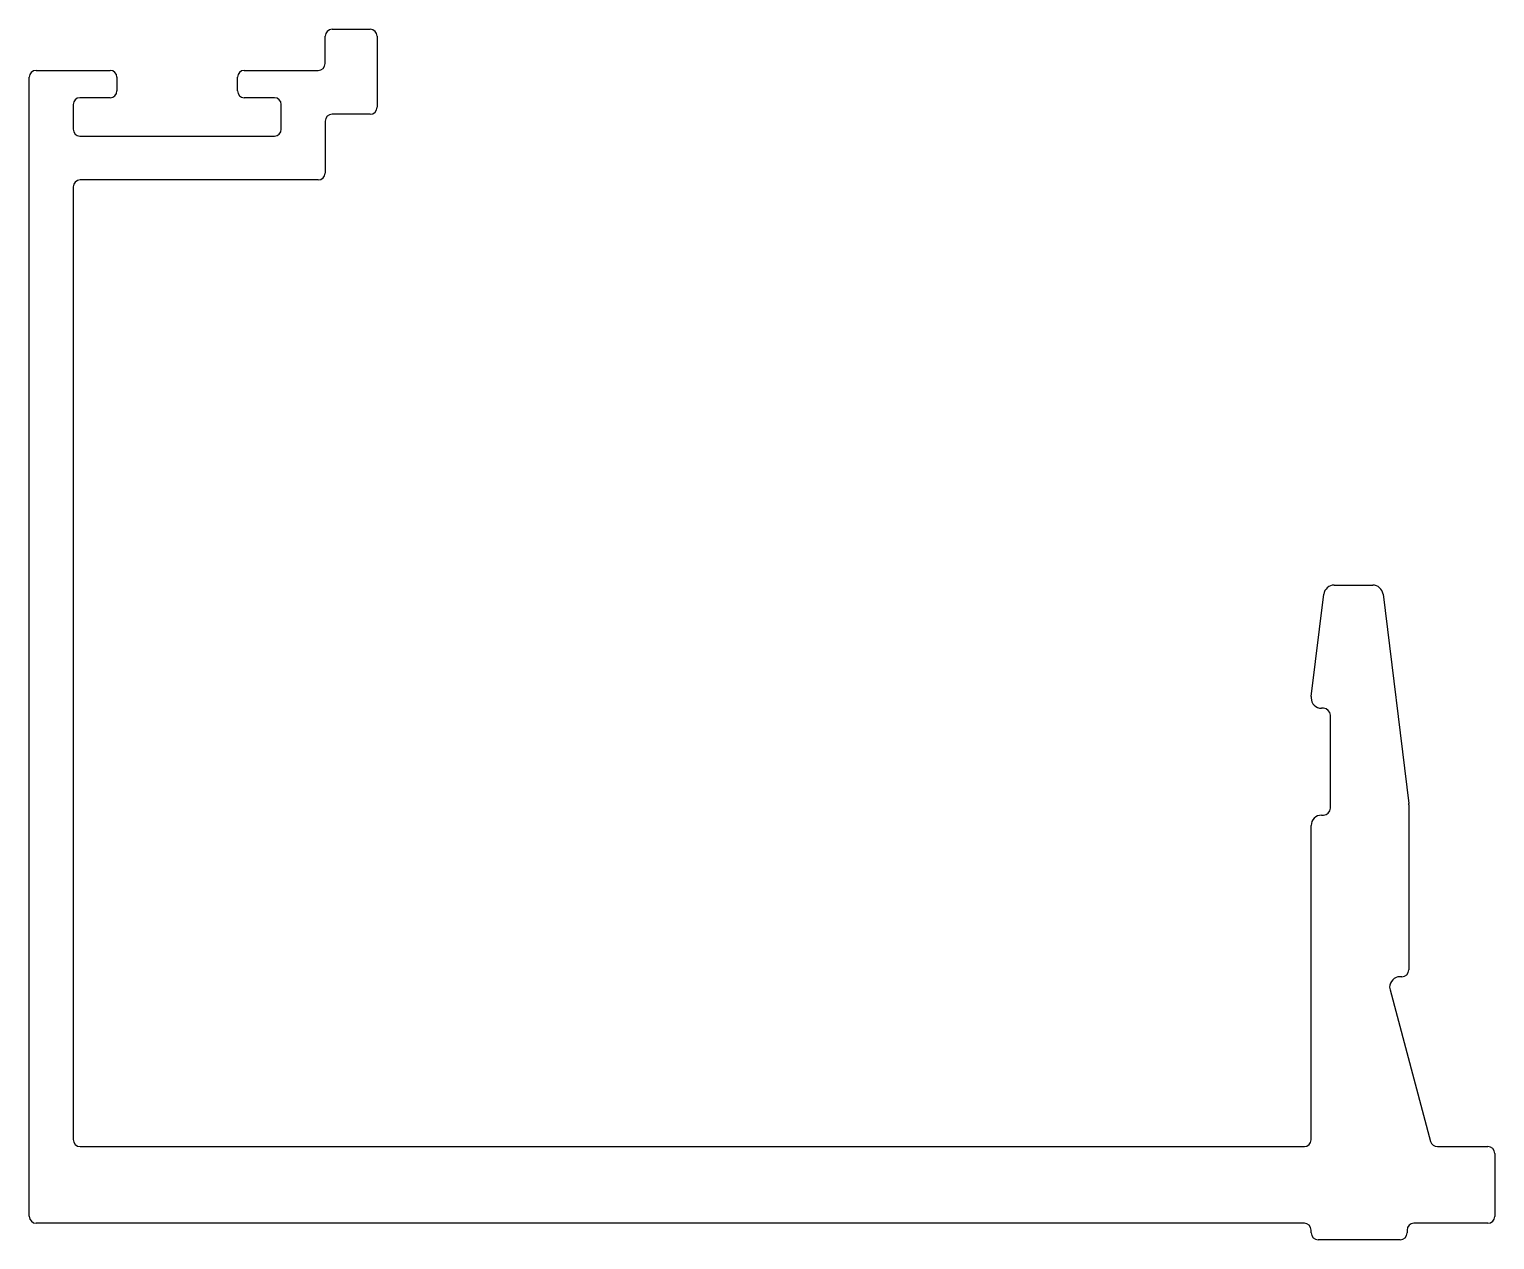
# Model space of a CAD drawing. Header units: inches. Extents: x -20.1 to 33.4, y -0.6 to 43.6.
import ezdxf

# ---------------------------------------------------------------- set-up
doc = ezdxf.new("R2010")
doc.units = ezdxf.units.IN
doc.header["$MEASUREMENT"] = 0
doc.layers.add('1', color=7, linetype='Continuous')

msp = doc.modelspace()

# ---------------------------------------------------------------- linework, layer by layer
at = {"layer": '1', "color": 7}
for p, q in [((-9.315, 42.36), (-9.315, 43.352)), ((-9.061, 43.606), (-7.669, 43.606)), ((-7.415, 43.352), (-7.415, 40.76)), ((-20.115, 0.27), (-20.115, 41.856)), ((-19.865, 42.106), (-17.165, 42.106)), ((-16.915, 41.856), (-16.915, 41.356)), ((-12.515, 41.356), (-12.515, 41.856)), ((-12.265, 42.106), (-9.569, 42.106)), ((-18.515, 40.856), (-18.515, 39.956)), ((-17.165, 41.106), (-18.265, 41.106)), ((-11.165, 41.106), (-12.265, 41.106)), ((-10.915, 39.956), (-10.915, 40.856)), ((-9.315, 40.252), (-9.315, 38.36)), ((-7.669, 40.506), (-9.061, 40.506)), ((-18.265, 39.706), (-11.165, 39.706)), ((-9.569, 38.106), (-18.261, 38.106)), ((-18.515, 37.852), (-18.515, 3.07)), ((27.525, 23.316), (28.932, 23.316)), ((26.688, 19.243), (27.147, 22.982)), ((29.309, 22.983), (30.247, 15.343)), ((27.131, 18.816), (27.065, 18.816)), ((27.385, 15.17), (27.385, 18.562)), ((30.25, 15.296), (30.25, 9.27)), ((26.685, 6.066), (26.685, 14.536)), ((27.065, 14.916), (27.131, 14.916)), ((29.996, 9.016), (29.93, 9.016)), ((29.563, 8.538), (31.045, 3.005)), ((26.685, 3.066), (26.685, 6.066)), ((-18.261, 2.816), (26.435, 2.816)), ((31.291, 2.816), (33.135, 2.816)), ((33.385, 2.566), (33.385, 0.266)), ((7.002, 0.016), (-19.861, 0.016)), ((26.435, 0.016), (7.002, 0.016)), ((33.135, 0.016), (30.435, 0.016)), ((26.685, -0.334), (26.685, -0.234)), ((30.185, -0.234), (30.185, -0.334)), ((29.935, -0.584), (26.935, -0.584))]:
    msp.add_line(p, q, dxfattribs=at)
for centre, radius, start, end in [((-9.061, 43.352), 0.254, 90, 180), ((-7.669, 43.352), 0.254, 360, 90), ((-9.569, 42.36), 0.254, 270, 0), ((-19.865, 41.856), 0.25, 90, 180), ((-17.165, 41.856), 0.25, 0, 90), ((-12.265, 41.856), 0.25, 90, 180), ((-17.165, 41.356), 0.25, 270, 0), ((-12.265, 41.356), 0.25, 180, 270), ((-18.265, 40.856), 0.25, 90, 180), ((-11.165, 40.856), 0.25, 0, 90), ((-7.669, 40.76), 0.254, 270, 360), ((-9.061, 40.252), 0.254, 90, 180), ((-18.265, 39.956), 0.25, 180, 270), ((-11.165, 39.956), 0.25, 270, 360), ((-18.261, 37.852), 0.254, 90, 180), ((-9.569, 38.36), 0.254, 270, 360), ((27.525, 22.935), 0.381, 90, 173), ((28.932, 22.936), 0.38, 7, 90), ((27.065, 19.196), 0.38, 173, 180), ((27.065, 19.196), 0.38, 180, 270), ((27.131, 18.562), 0.254, 360, 90), ((27.131, 15.17), 0.254, 270, 0), ((29.87, 15.296), 0.38, 360, 7), ((27.065, 14.536), 0.38, 90, 180), ((29.996, 9.27), 0.254, 270, 0), ((29.93, 8.636), 0.38, 90, 180), ((29.93, 8.636), 0.38, 180, 195), ((-18.261, 3.07), 0.254, 180, 270), ((26.435, 3.066), 0.25, 270, 360), ((31.291, 3.07), 0.254, 195, 270), ((33.135, 2.566), 0.25, 360, 90), ((-19.861, 0.27), 0.254, 180, 270), ((26.435, -0.234), 0.25, 0, 90), ((30.435, -0.234), 0.25, 90, 180), ((33.135, 0.266), 0.25, 270, 0), ((26.935, -0.334), 0.25, 180, 270), ((29.935, -0.334), 0.25, 270, 0)]:
    msp.add_arc(centre, radius, start, end, dxfattribs=at)

doc.saveas('drawing.dxf')
